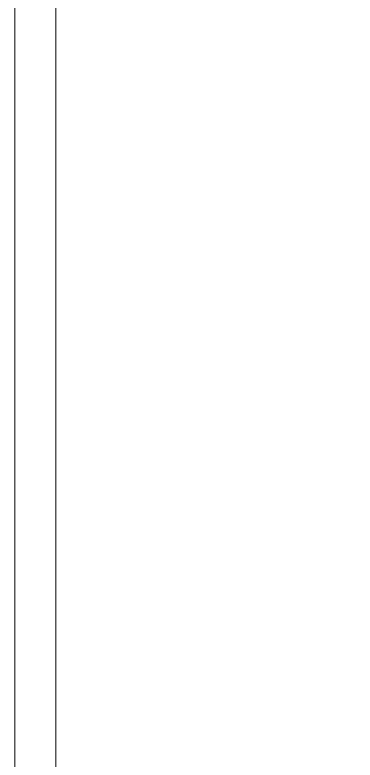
# Model space of a CAD drawing. Header units: millimetres. Extents: x 1426 to 1585, y -58 to 4.
# Drawn here: x 1425.96 to 1430.11, y -49.19 to -40.1 of the extents above; entities that cross this region are included whole.
import ezdxf

# ---------------------------------------------------------------- set-up
doc = ezdxf.new("R2010")
doc.units = ezdxf.units.MM
doc.header["$LTSCALE"] = 0.35
doc.layers.add('FORMATO', color=7, linetype='Continuous', lineweight=0)

msp = doc.modelspace()

# ---------------------------------------------------------------- linework, layer by layer
at = {"layer": 'FORMATO'}
msp.add_lwpolyline([(1478.458991423468, -28.02986895567575), (1478.458991423467, -57.72986895567534), (1425.958991423468, -57.72986895567495), (1425.958991423468, -28.02986895567535)], close=True, dxfattribs=at)
at = {"layer": 'FORMATO', "color": 1}
msp.add_lwpolyline([(1477.958991423468, -28.52986895567577), (1477.958991423467, -57.22986895567536), (1426.458991423468, -57.22986895567495), (1426.458991423468, -28.52986895567535)], close=True, dxfattribs=at)

doc.saveas('drawing.dxf')
